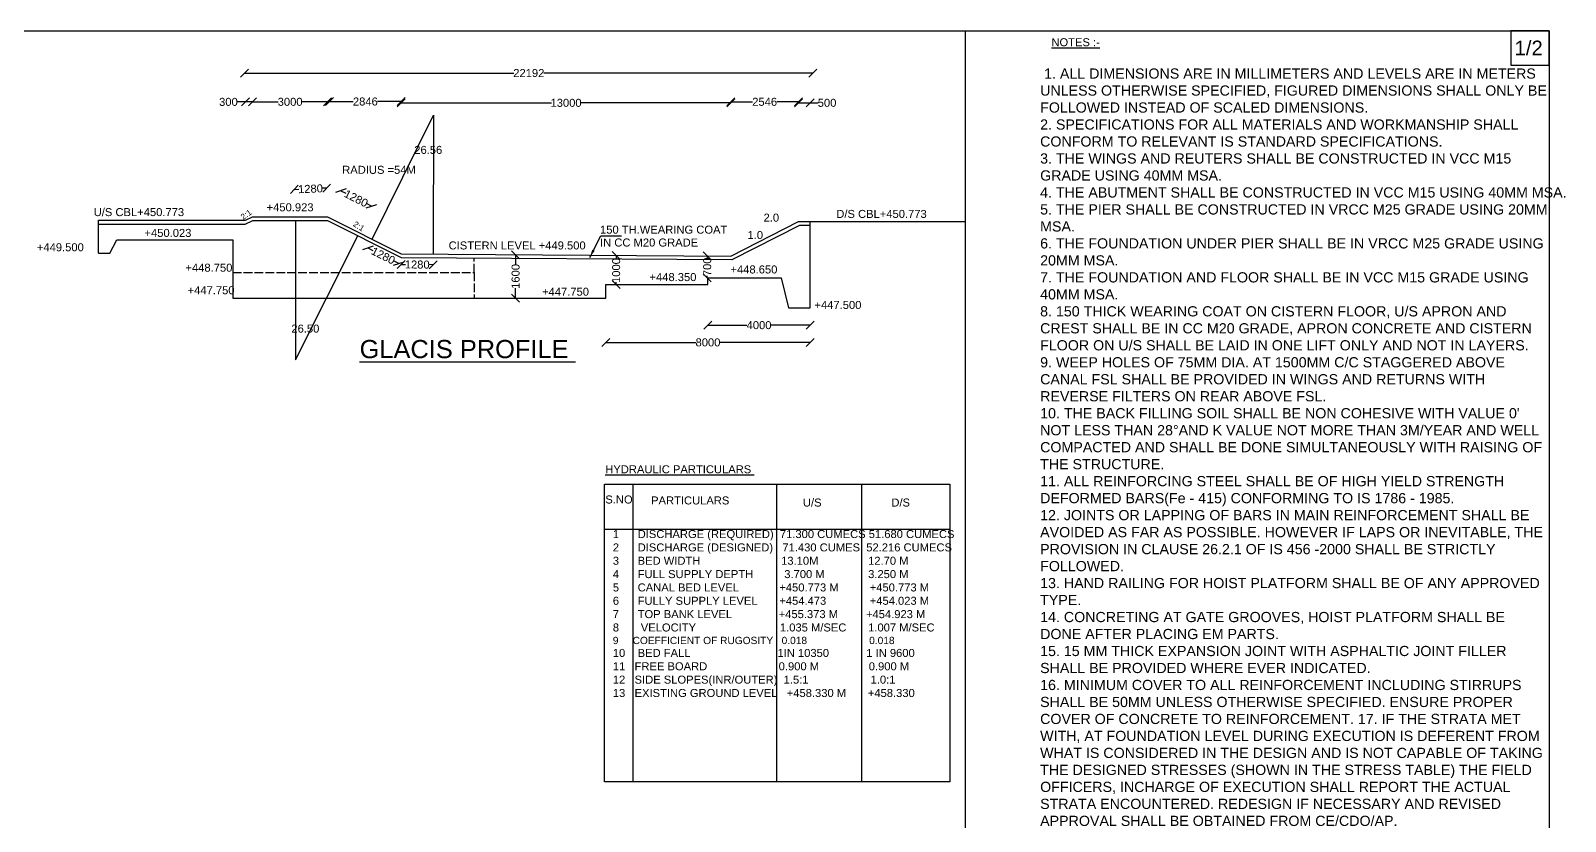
# Model space of a CAD drawing. Header units: millimetres. Extents: x 2279913 to 2283664, y 18293386 to 18295709.
# Drawn here: x 2281555 to 2283664, y 18294623 to 18295709 of the extents above; entities that cross this region are included whole.
import ezdxf

# ---------------------------------------------------------------- set-up
doc = ezdxf.new("R2010")
doc.units = ezdxf.units.MM
doc.header["$MEASUREMENT"] = 0
doc.linetypes.add('ACAD_ISO02W100', pattern=[15, 12, -3])
doc.layers.add('DRAWING', color=2, linetype='Continuous')
doc.layers.add('TEXT', color=2, linetype='Continuous')
doc.styles.get("Standard").update_dxf_attribs({"font": 'arial.ttf', "height": 11})
doc.dimstyles.get("Standard").update_dxf_attribs({"dimtxt": 11, "dimasz": 11, "dimexe": 0.18, "dimexo": 0.0625, "dimgap": 0.09, "dimtad": 0, "dimdec": 0, "dimzin": 0, "dimdsep": 46, "dimtxsty": 'Standard', "dimblk": 'OBLIQUE', "dimcen": 0.09, "dimse1": 1, "dimse2": 1, "dimadec": 0, "dimazin": 0, "dimtfac": 1, "dimtdec": 0, "dimtofl": 0, "dimtmove": 0, "dimatfit": 3, "dimfxl": 1, "dimtolj": 1, "dimtzin": 0, "dimarcsym": 0})

# ---------------------------------------------------------------- blocks, each defined once
blk = doc.blocks.new('_Oblique')
at = {"color": 0, "linetype": 'ByBlock', "lineweight": -2}
blk.add_line((-0.5, -0.5), (0.5, 0.5), dxfattribs=at)
blk = doc.blocks.new('*D69')
at = {"layer": 'Defpoints', "color": 0, "transparency": 16777216}
for p in [(2281859.9, 18295611.1), (2281850.1, 18295448.7), (2281859.9, 18295453.4)]:
    blk.add_point(p, dxfattribs=at)
at = {"layer": 'TEXT', "color": 0, "lineweight": -2, "transparency": 16777216}
for p, q in [((2281850.1, 18295611.1), (2281839.1, 18295611.1)), ((2281859.9, 18295611.1), (2281850.1, 18295611.1))]:
    blk.add_line(p, q, dxfattribs=at)
at = {"layer": 'TEXT', "color": 0, "lineweight": -2, "transparency": 16777216, "xscale": 11, "yscale": 11, "zscale": 11, "rotation": 180}
blk.add_blockref('_Oblique', (2281850.1, 18295611.1), dxfattribs=at)
at = {"layer": 'TEXT', "color": 0, "lineweight": -2, "transparency": 16777216, "xscale": 11, "yscale": 11, "zscale": 11}
blk.add_blockref('_Oblique', (2281859.9, 18295611.1), dxfattribs=at)
at = {"layer": 'TEXT', "color": 0, "transparency": 16777216, "insert": (2281826.8, 18295611.1), "char_height": 11, "attachment_point": 5}
blk.add_mtext('\\A1;300', dxfattribs=at)
blk = doc.blocks.new('*D70')
at = {"layer": 'Defpoints', "color": 0, "transparency": 16777216}
for p in [(2281963.2, 18295611.2), (2281859.9, 18295453.4), (2281963.2, 18295453.4)]:
    blk.add_point(p, dxfattribs=at)
at = {"layer": 'TEXT', "color": 0, "lineweight": -2, "transparency": 16777216}
for p, q in [((2281859.9, 18295611.2), (2281895.1, 18295611.2)), ((2281963.2, 18295611.2), (2281928.1, 18295611.2))]:
    blk.add_line(p, q, dxfattribs=at)
at = {"layer": 'TEXT', "color": 0, "lineweight": -2, "transparency": 16777216, "xscale": 11, "yscale": 11, "zscale": 11, "rotation": 180}
blk.add_blockref('_Oblique', (2281859.9, 18295611.2), dxfattribs=at)
at = {"layer": 'TEXT', "color": 0, "lineweight": -2, "transparency": 16777216, "xscale": 11, "yscale": 11, "zscale": 11}
blk.add_blockref('_Oblique', (2281963.2, 18295611.2), dxfattribs=at)
at = {"layer": 'TEXT', "color": 0, "transparency": 16777216, "insert": (2281911.6, 18295611.2), "char_height": 11, "attachment_point": 5}
blk.add_mtext('\\A1;3000', dxfattribs=at)
blk = doc.blocks.new('*D71')
at = {"layer": 'Defpoints', "color": 0, "transparency": 16777216}
for p in [(2282064.4, 18295611.6), (2281965.6, 18295453.4), (2282064.4, 18295402.3)]:
    blk.add_point(p, dxfattribs=at)
at = {"layer": 'TEXT', "color": 0, "lineweight": -2, "transparency": 16777216}
for p, q in [((2281965.6, 18295611.6), (2281998.4, 18295611.6)), ((2282064.4, 18295611.6), (2282031.6, 18295611.6))]:
    blk.add_line(p, q, dxfattribs=at)
at = {"layer": 'TEXT', "color": 0, "lineweight": -2, "transparency": 16777216, "xscale": 11, "yscale": 11, "zscale": 11, "rotation": 180}
blk.add_blockref('_Oblique', (2281965.6, 18295611.6), dxfattribs=at)
at = {"layer": 'TEXT', "color": 0, "lineweight": -2, "transparency": 16777216, "xscale": 11, "yscale": 11, "zscale": 11}
blk.add_blockref('_Oblique', (2282064.4, 18295611.6), dxfattribs=at)
at = {"layer": 'TEXT', "color": 0, "transparency": 16777216, "insert": (2282015, 18295611.6), "char_height": 11, "attachment_point": 5}
blk.add_mtext('\\A1;2846', dxfattribs=at)
blk = doc.blocks.new('*D72')
at = {"layer": 'Defpoints', "color": 0, "transparency": 16777216}
for p in [(2282517.4, 18295609.8), (2282064.4, 18295402.3), (2282517.4, 18295399.3)]:
    blk.add_point(p, dxfattribs=at)
at = {"layer": 'TEXT', "color": 0, "lineweight": -2, "transparency": 16777216}
for p, q in [((2282064.4, 18295609.8), (2282270.7, 18295609.8)), ((2282517.4, 18295609.8), (2282311.2, 18295609.8))]:
    blk.add_line(p, q, dxfattribs=at)
at = {"layer": 'TEXT', "color": 0, "lineweight": -2, "transparency": 16777216, "xscale": 11, "yscale": 11, "zscale": 11, "rotation": 180}
blk.add_blockref('_Oblique', (2282064.4, 18295609.8), dxfattribs=at)
at = {"layer": 'TEXT', "color": 0, "lineweight": -2, "transparency": 16777216, "xscale": 11, "yscale": 11, "zscale": 11}
blk.add_blockref('_Oblique', (2282517.4, 18295609.8), dxfattribs=at)
at = {"layer": 'TEXT', "color": 0, "transparency": 16777216, "insert": (2282290.9, 18295609.8), "char_height": 11, "attachment_point": 5}
blk.add_mtext('\\A1;13000', dxfattribs=at)
blk = doc.blocks.new('*D73')
at = {"layer": 'Defpoints', "color": 0, "transparency": 16777216}
for p in [(2282610.4, 18295611.2), (2282610.4, 18295446.8), (2282517.4, 18295399.3)]:
    blk.add_point(p, dxfattribs=at)
at = {"layer": 'TEXT', "color": 0, "lineweight": -2, "transparency": 16777216}
for p, q in [((2282517.4, 18295611.2), (2282547.3, 18295611.2)), ((2282610.4, 18295611.2), (2282580.5, 18295611.2))]:
    blk.add_line(p, q, dxfattribs=at)
at = {"layer": 'TEXT', "color": 0, "lineweight": -2, "transparency": 16777216, "xscale": 11, "yscale": 11, "zscale": 11, "rotation": 180}
blk.add_blockref('_Oblique', (2282517.4, 18295611.2), dxfattribs=at)
at = {"layer": 'TEXT', "color": 0, "lineweight": -2, "transparency": 16777216, "xscale": 11, "yscale": 11, "zscale": 11}
blk.add_blockref('_Oblique', (2282610.4, 18295611.2), dxfattribs=at)
at = {"layer": 'TEXT', "color": 0, "transparency": 16777216, "insert": (2282563.9, 18295611.2), "char_height": 11, "attachment_point": 5}
blk.add_mtext('\\A1;2546', dxfattribs=at)
blk = doc.blocks.new('*D74')
at = {"layer": 'Defpoints', "color": 0, "transparency": 16777216}
for p in [(2282626.5, 18295609.8), (2282610.4, 18295446.8), (2282626.5, 18295446.8)]:
    blk.add_point(p, dxfattribs=at)
at = {"layer": 'TEXT', "color": 0, "lineweight": -2, "transparency": 16777216}
for p, q in [((2282610.4, 18295609.8), (2282626.5, 18295609.8)), ((2282626.5, 18295609.8), (2282637.5, 18295609.8))]:
    blk.add_line(p, q, dxfattribs=at)
at = {"layer": 'TEXT', "color": 0, "lineweight": -2, "transparency": 16777216, "xscale": 11, "yscale": 11, "zscale": 11, "rotation": 180}
blk.add_blockref('_Oblique', (2282610.4, 18295609.8), dxfattribs=at)
at = {"layer": 'TEXT', "color": 0, "lineweight": -2, "transparency": 16777216, "xscale": 11, "yscale": 11, "zscale": 11}
blk.add_blockref('_Oblique', (2282626.5, 18295609.8), dxfattribs=at)
at = {"layer": 'TEXT', "color": 0, "transparency": 16777216, "insert": (2282649.7, 18295609.8), "char_height": 11, "attachment_point": 5}
blk.add_mtext('\\A1;500', dxfattribs=at)
blk = doc.blocks.new('*D75')
at = {"layer": 'Defpoints', "color": 0, "transparency": 16777216}
for p in [(2282221.6, 18295401.2), (2282221.6, 18295341.3), (2282221.6, 18295341.3)]:
    blk.add_point(p, dxfattribs=at)
at = {"layer": 'TEXT', "color": 0, "lineweight": -2, "transparency": 16777216}
for p, q in [((2282221.6, 18295401.2), (2282221.6, 18295387.2)), ((2282221.6, 18295341.3), (2282221.6, 18295355.3))]:
    blk.add_line(p, q, dxfattribs=at)
at = {"layer": 'TEXT', "color": 0, "lineweight": -2, "transparency": 16777216, "xscale": 11, "yscale": 11, "zscale": 11}
for p, rotation in [((2282221.6, 18295401.2), 90), ((2282221.6, 18295341.3), 270)]:
    blk.add_blockref('_Oblique', p, dxfattribs=dict(at, rotation=rotation))
at = {"layer": 'TEXT', "color": 0, "transparency": 16777216, "insert": (2282221.6, 18295371.3), "char_height": 11, "attachment_point": 5, "rotation": 90}
blk.add_mtext('\\A1;1600', dxfattribs=at)
blk = doc.blocks.new('*D76')
at = {"layer": 'Defpoints', "color": 0, "transparency": 16777216}
for p in [(2282382.8, 18295400.2), (2282359.8, 18295360.1), (2282382.8, 18295360.1)]:
    blk.add_point(p, dxfattribs=at)
at = {"layer": 'TEXT', "color": 0, "lineweight": -2, "transparency": 16777216}
for p, q in [((2282359.8, 18295400.2), (2282359.8, 18295395.4)), ((2282359.8, 18295360.1), (2282359.8, 18295363.4))]:
    blk.add_line(p, q, dxfattribs=at)
at = {"layer": 'TEXT', "color": 0, "lineweight": -2, "transparency": 16777216, "xscale": 11, "yscale": 11, "zscale": 11}
for p, rotation in [((2282359.8, 18295400.2), 90), ((2282359.8, 18295360.1), 270)]:
    blk.add_blockref('_Oblique', p, dxfattribs=dict(at, rotation=rotation))
at = {"layer": 'TEXT', "color": 0, "transparency": 16777216, "insert": (2282359.8, 18295379.4), "char_height": 11, "attachment_point": 5, "rotation": 90}
blk.add_mtext('\\A1;1000', dxfattribs=at)
blk = doc.blocks.new('*D77')
at = {"layer": 'Defpoints', "color": 0, "transparency": 16777216}
for p in [(2282496.8, 18295399.4), (2282485, 18295369.5), (2282500.8, 18295369.5)]:
    blk.add_point(p, dxfattribs=at)
at = {"layer": 'TEXT', "color": 0, "lineweight": -2, "transparency": 16777216}
for p, q in [((2282485, 18295399.4), (2282485, 18295396.6)), ((2282485, 18295369.5), (2282485, 18295372.3))]:
    blk.add_line(p, q, dxfattribs=at)
at = {"layer": 'TEXT', "color": 0, "lineweight": -2, "transparency": 16777216, "xscale": 11, "yscale": 11, "zscale": 11}
for p, rotation in [((2282485, 18295399.4), 90), ((2282485, 18295369.5), 270)]:
    blk.add_blockref('_Oblique', p, dxfattribs=dict(at, rotation=rotation))
at = {"layer": 'TEXT', "color": 0, "transparency": 16777216, "insert": (2282485, 18295384.5), "char_height": 11, "attachment_point": 5, "rotation": 90}
blk.add_mtext('\\A1;700', dxfattribs=at)
blk = doc.blocks.new('*D78')
at = {"layer": 'Defpoints', "color": 0, "transparency": 16777216}
for p in [(2282486, 18295360.1), (2282626.5, 18295360.1), (2282626.5, 18295304.3)]:
    blk.add_point(p, dxfattribs=at)
at = {"layer": 'TEXT', "color": 0, "lineweight": -2, "transparency": 16777216}
for p, q in [((2282486, 18295304.3), (2282539.5, 18295304.3)), ((2282626.5, 18295304.3), (2282573, 18295304.3))]:
    blk.add_line(p, q, dxfattribs=at)
at = {"layer": 'TEXT', "color": 0, "lineweight": -2, "transparency": 16777216, "xscale": 11, "yscale": 11, "zscale": 11, "rotation": 180}
blk.add_blockref('_Oblique', (2282486, 18295304.3), dxfattribs=at)
at = {"layer": 'TEXT', "color": 0, "lineweight": -2, "transparency": 16777216, "xscale": 11, "yscale": 11, "zscale": 11}
blk.add_blockref('_Oblique', (2282626.5, 18295304.3), dxfattribs=at)
at = {"layer": 'TEXT', "color": 0, "transparency": 16777216, "insert": (2282556.2, 18295304.3), "char_height": 11, "attachment_point": 5}
blk.add_mtext('\\A1;4000', dxfattribs=at)
blk = doc.blocks.new('*D79')
at = {"layer": 'Defpoints', "color": 0, "transparency": 16777216}
for p in [(2282345.4, 18295341.3), (2282626.5, 18295341.3), (2282626.5, 18295280.6)]:
    blk.add_point(p, dxfattribs=at)
at = {"layer": 'TEXT', "color": 0, "lineweight": -2, "transparency": 16777216}
for p, q in [((2282345.4, 18295280.6), (2282469.4, 18295280.6)), ((2282626.5, 18295280.6), (2282502.5, 18295280.6))]:
    blk.add_line(p, q, dxfattribs=at)
at = {"layer": 'TEXT', "color": 0, "lineweight": -2, "transparency": 16777216, "xscale": 11, "yscale": 11, "zscale": 11, "rotation": 180}
blk.add_blockref('_Oblique', (2282345.4, 18295280.6), dxfattribs=at)
at = {"layer": 'TEXT', "color": 0, "lineweight": -2, "transparency": 16777216, "xscale": 11, "yscale": 11, "zscale": 11}
blk.add_blockref('_Oblique', (2282626.5, 18295280.6), dxfattribs=at)
at = {"layer": 'TEXT', "color": 0, "transparency": 16777216, "insert": (2282486, 18295280.6), "char_height": 11, "attachment_point": 5}
blk.add_mtext('\\A1;8000', dxfattribs=at)
blk = doc.blocks.new('*D146')
at = {"layer": 'Defpoints', "color": 0, "transparency": 16777216}
for p in [(2281849.1, 18295651.1), (2282630.2, 18295650.7), (2282630.2, 18295647.6)]:
    blk.add_point(p, dxfattribs=at)
at = {"layer": 'TEXT', "color": 0, "lineweight": -2, "transparency": 16777216}
for p, q in [((2281849.1, 18295650.7), (2282218.9, 18295650.7)), ((2282630.2, 18295650.7), (2282260.5, 18295650.7))]:
    blk.add_line(p, q, dxfattribs=at)
at = {"layer": 'TEXT', "color": 0, "lineweight": -2, "transparency": 16777216, "xscale": 11, "yscale": 11, "zscale": 11, "rotation": 180}
blk.add_blockref('_Oblique', (2281849.1, 18295650.7), dxfattribs=at)
at = {"layer": 'TEXT', "color": 0, "lineweight": -2, "transparency": 16777216, "xscale": 11, "yscale": 11, "zscale": 11}
blk.add_blockref('_Oblique', (2282630.2, 18295650.7), dxfattribs=at)
at = {"layer": 'TEXT', "color": 0, "transparency": 16777216, "insert": (2282239.7, 18295650.7), "char_height": 11, "attachment_point": 5}
blk.add_mtext('\\A1;22192', dxfattribs=at)
blk = doc.blocks.new('*D147')
at = {"layer": 'Defpoints', "color": 0, "transparency": 16777216}
for p in [(2281961.7, 18295492.6), (2281919.1, 18295445.8), (2281963.5, 18295447.5)]:
    blk.add_point(p, dxfattribs=at)
at = {"layer": 'TEXT', "color": 0, "lineweight": -2, "transparency": 16777216}
for p, q in [((2281917.4, 18295490.9), (2281923.6, 18295491.1)), ((2281961.7, 18295492.6), (2281955.5, 18295492.4))]:
    blk.add_line(p, q, dxfattribs=at)
at = {"layer": 'TEXT', "color": 0, "lineweight": -2, "transparency": 16777216, "xscale": 11, "yscale": 11, "zscale": 11}
for p, rotation in [((2281961.7, 18295492.6), 2.225027565356934), ((2281917.4, 18295490.9), 182.2250275653569)]:
    blk.add_blockref('_Oblique', p, dxfattribs=dict(at, rotation=rotation))
at = {"layer": 'TEXT', "color": 0, "transparency": 16777216, "insert": (2281939.6, 18295491.7), "char_height": 11, "attachment_point": 5, "rotation": 2.225}
blk.add_mtext('\\A1;1280', dxfattribs=at)
blk = doc.blocks.new('*D148')
at = {"layer": 'Defpoints', "color": 0, "transparency": 16777216}
for p in [(2282023.3, 18295467.9), (2281963.2, 18295453.4), (2282005.2, 18295432.2)]:
    blk.add_point(p, dxfattribs=at)
at = {"layer": 'TEXT', "color": 0, "lineweight": -2, "transparency": 16777216}
for p, q in [((2281981.3, 18295489.1), (2281988, 18295485.7)), ((2282023.3, 18295467.9), (2282016.5, 18295471.3))]:
    blk.add_line(p, q, dxfattribs=at)
at = {"layer": 'TEXT', "color": 0, "lineweight": -2, "transparency": 16777216, "xscale": 11, "yscale": 11, "zscale": 11}
for p, rotation in [((2281981.3, 18295489.1), 153.207483121944), ((2282023.3, 18295467.9), 333.207483121944)]:
    blk.add_blockref('_Oblique', p, dxfattribs=dict(at, rotation=rotation))
at = {"layer": 'TEXT', "color": 0, "transparency": 16777216, "insert": (2282002.3, 18295478.5), "char_height": 11, "attachment_point": 5, "rotation": 333.2075}
blk.add_mtext('\\A1;1280', dxfattribs=at)
blk = doc.blocks.new('*D149')
at = {"layer": 'Defpoints', "color": 0, "transparency": 16777216}
for p in [(2282022.2, 18295418.1), (2282064.8, 18295396.8), (2282060.9, 18295389.1)]:
    blk.add_point(p, dxfattribs=at)
at = {"layer": 'TEXT', "color": 0, "lineweight": -2, "transparency": 16777216}
for p, q in [((2282018.3, 18295410.4), (2282025.3, 18295406.9)), ((2282060.9, 18295389.1), (2282053.9, 18295392.6))]:
    blk.add_line(p, q, dxfattribs=at)
at = {"layer": 'TEXT', "color": 0, "lineweight": -2, "transparency": 16777216, "xscale": 11, "yscale": 11, "zscale": 11}
for p, rotation in [((2282018.3, 18295410.4), 153.4091493051753), ((2282060.9, 18295389.1), 333.4091493051753)]:
    blk.add_blockref('_Oblique', p, dxfattribs=dict(at, rotation=rotation))
at = {"layer": 'TEXT', "color": 0, "transparency": 16777216, "insert": (2282039.6, 18295399.8), "char_height": 11, "attachment_point": 5, "rotation": 333.4091}
blk.add_mtext('\\A1;1280', dxfattribs=at)
blk = doc.blocks.new('*D150')
at = {"layer": 'Defpoints', "color": 0, "transparency": 16777216}
for p in [(2282064.4, 18295402.3), (2282108.3, 18295402), (2282108.2, 18295387.4)]:
    blk.add_point(p, dxfattribs=at)
at = {"layer": 'TEXT', "color": 0, "lineweight": -2, "transparency": 16777216}
for p, q in [((2282064.3, 18295387.7), (2282070.3, 18295387.7)), ((2282108.2, 18295387.4), (2282102.3, 18295387.5))]:
    blk.add_line(p, q, dxfattribs=at)
at = {"layer": 'TEXT', "color": 0, "lineweight": -2, "transparency": 16777216, "xscale": 11, "yscale": 11, "zscale": 11}
for p, rotation in [((2282064.3, 18295387.7), 179.6210089446331), ((2282108.2, 18295387.4), 359.6210089446331)]:
    blk.add_blockref('_Oblique', p, dxfattribs=dict(at, rotation=rotation))
at = {"layer": 'TEXT', "color": 0, "transparency": 16777216, "insert": (2282086.3, 18295387.6), "char_height": 11, "attachment_point": 5, "rotation": 359.621}
blk.add_mtext('\\A1;1280', dxfattribs=at)

msp = doc.modelspace()

# ---------------------------------------------------------------- linework, layer by layer
at = {"layer": 'DRAWING', "color": 0}
for points in [[(2282024.4, 18295422.5), (2282108.7, 18295593), (2282108.3, 18295402)], [(2281648.1, 18295403.1), (2281648.1, 18295448.7), (2281850.1, 18295448.7), (2281859.9, 18295453.4), (2281963.2, 18295453.4), (2282064.4, 18295402.3), (2282517.4, 18295399.3), (2282610.4, 18295446.8), (2282838.7, 18295446.8)], [(2282626.5, 18295441.4), (2282611.6, 18295441.4), (2282518.9, 18295393.9), (2282064.8, 18295396.8), (2281963.5, 18295447.5), (2281859.8, 18295447.5), (2281849.2, 18295442.5), (2281648.1, 18295442.5)], [(2281648.1, 18295403.1), (2281663.9, 18295403.1), (2281673.2, 18295421.8), (2281832.7, 18295421.8), (2281832.7, 18295341.3), (2282345.4, 18295341.3), (2282345.4, 18295360.1), (2282486, 18295360.1), (2282486, 18295369.5), (2282586.4, 18295369.5), (2282596.6, 18295328.3), (2282626.5, 18295328.3), (2282626.5, 18295446.8)], [(2281919.1, 18295447.5), (2281919.1, 18295256.5), (2282004.5, 18295427)]]:
    msp.add_lwpolyline(points, dxfattribs=at)
at = {"layer": 'DRAWING', "color": 0, "linetype": 'ACAD_ISO02W100'}
for points in [[(2281832.7, 18295376.6), (2282164.6, 18295376.6), (2282164.7, 18295396.2)], [(2282164.6, 18295376.6), (2282164.6, 18295341.3)]]:
    msp.add_lwpolyline(points, dxfattribs=at)
at = {"layer": 'TEXT', "color": 0}
for points in [[(2283642.3, 18293385.8), (2279915.7, 18293385.8), (2279915.7, 18295709), (2283642.3, 18295709)], [(2283642.3, 18295709), (2283589.7, 18295709), (2283589.7, 18295661.4), (2283642.3, 18295661.4)], [(2282343.7, 18295085.8), (2282818.6, 18295085.8), (2282818.6, 18294676.6), (2282343.7, 18294676.6)]]:
    msp.add_lwpolyline(points, close=True, dxfattribs=at)
for points in [[(2282840.1, 18294042.2), (2282840.1, 18295709)], [(2282382.6, 18295085.8), (2282382.6, 18294676.6)], [(2282580.3, 18295085.8), (2282580.3, 18294676.6)], [(2282697, 18295085.8), (2282697, 18294676.6)], [(2282343.7, 18295024.2), (2282818.8, 18295024.2)]]:
    msp.add_lwpolyline(points, dxfattribs=at)

# ---------------------------------------------------------------- texts
for s, height, p in [('%%UNOTES :-', 11, (2282958.1, 18295687.6)), ('1/2', 20, (2283594.7, 18295675.3)), ('26.56', 11, (2282082.3, 18295539.7)), ('RADIUS =54M', 11, (2281983.2, 18295512.3)), ('U/S CBL+450.773', 11, (2281641.6, 18295454.2)), ('+450.923', 11, (2281879.3, 18295460.8)), ('2.0', 11, (2282562.4, 18295446.6)), ('D/S CBL+450.773', 11, (2282662.4, 18295451.7)), ('+450.023', 11, (2281711.4, 18295425.6)), ('150 TH.WEARING COAT ', 11, (2282337.6, 18295430.1)), ('+449.500', 11, (2281563.5, 18295405.9)), ('CISTERN LEVEL +449.500', 11, (2282129.5, 18295408.4)), ('IN CC M20 GRADE ', 11, (2282337.6, 18295412.4)), ('1.0', 11, (2282540.3, 18295422.7)), ('+448.750', 11, (2281767.7, 18295377.8)), ('+448.350', 11, (2282405.6, 18295364.9)), ('+448.650', 11, (2282516.9, 18295375.4)), ('+447.750', 11, (2281770.7, 18295346.8)), ('+447.750', 11, (2282257.9, 18295344.8)), ('+447.500', 11, (2282632.4, 18295326.6)), ('26.50', 11, (2281913.3, 18295294.1)), ('%%UGLACIS PROFILE ', 25, (2282007.1, 18295259)), ('%%UHYDRAULIC PARTICULARS ', 11, (2282344.8, 18295100.8)), ('S.NO', 11, (2282344.9, 18295059.3)), ('PARTICULARS ', 11, (2282407.8, 18295058)), ('U/S ', 11, (2282616.5, 18295055.1)), ('D/S ', 11, (2282738.1, 18295055.1))]:
    msp.add_text(s, height=height, dxfattribs=at).set_placement(p)
for rotation, p in [(35.3664, (2281847.1, 18295448.6)), (327.5919, (2281997.4, 18295441.1))]:
    msp.add_text('2:1', height=8, rotation=rotation, dxfattribs=at).set_placement(p)
at = {"layer": 'TEXT', "color": 0, "attachment_point": 1}
for s, insert, char_height, width in [(" 1. ALL DIMENSIONS ARE IN MILLIMETERS AND LEVELS ARE IN METERS UNLESS OTHERWISE SPECIFIED, FIGURED DIMENSIONS SHALL ONLY BE FOLLOWED INSTEAD OF SCALED DIMENSIONS. \\P2. SPECIFICATIONS FOR ALL MATERIALS AND WORKMANSHIP SHALL CONFORM TO RELEVANT IS STANDARD SPECIFICATIONS. \\P3. THE WINGS AND REUTERS SHALL BE CONSTRUCTED IN VCC M15 GRADE USING 40MM MSA. \\P4. THE ABUTMENT SHALL BE CONSTRUCTED IN VCC M15 USING 40MM MSA. \\P5. THE PIER SHALL BE CONSTRUCTED IN VRCC M25 GRADE USING 20MM MSA. \\P6. THE FOUNDATION UNDER PIER SHALL BE IN VRCC M25 GRADE USING 20MM MSA. \\P7. THE FOUNDATION AND FLOOR SHALL BE IN VCC M15 GRADE USING 40MM MSA. \\P8. 150 THICK WEARING COAT ON CISTERN FLOOR, U/S APRON AND CREST SHALL BE IN CC M20 GRADE, APRON CONCRETE AND CISTERN FLOOR ON U/S SHALL BE LAID IN ONE LIFT ONLY AND NOT IN LAYERS. \\P9. WEEP HOLES OF 75MM DIA. AT 1500MM C/C STAGGERED ABOVE CANAL FSL SHALL BE PROVIDED IN WINGS AND RETURNS WITH REVERSE FILTERS ON REAR ABOVE FSL. \\P10. THE BACK FILLING SOIL SHALL BE NON COHESIVE WITH VALUE 0' NOT LESS THAN 28°AND K VALUE NOT MORE THAN 3M/YEAR AND WELL COMPACTED AND SHALL BE DONE SIMULTANEOUSLY WITH RAISING OF THE STRUCTURE. \\P11. ALL REINFORCING STEEL SHALL BE OF HIGH YIELD STRENGTH DEFORMED BARS(Fe - 415) CONFORMING TO IS 1786 - 1985. \\P12. JOINTS OR LAPPING OF BARS IN MAIN REINFORCEMENT SHALL BE AVOIDED AS FAR AS POSSIBLE. HOWEVER IF LAPS OR INEVITABLE, THE PROVISION IN CLAUSE 26.2.1 OF IS 456 -2000 SHALL BE STRICTLY FOLLOWED. \\P13. HAND RAILING FOR HOIST PLATFORM SHALL BE OF ANY APPROVED TYPE. \\P14. CONCRETING AT GATE GROOVES, HOIST PLATFORM SHALL BE DONE AFTER PLACING EM PARTS. \\P15. 15 MM THICK EXPANSION JOINT WITH ASPHALTIC JOINT FILLER SHALL BE PROVIDED WHERE EVER INDICATED. \\P16. MINIMUM COVER TO ALL REINFORCEMENT INCLUDING STIRRUPS SHALL BE 50MM UNLESS OTHERWISE SPECIFIED. ENSURE PROPER COVER OF CONCRETE TO REINFORCEMENT. 17. IF THE STRATA MET WITH, AT FOUNDATION LEVEL DURING EXECUTION IS DEFERENT FROM WHAT IS CONSIDERED IN THE DESIGN AND IS NOT CAPABLE OF TAKING THE DESIGNED STRESSES (SHOWN IN THE STRESS TABLE) THE FIELD OFFICERS, INCHARGE OF EXECUTION SHALL REPORT THE ACTUAL STRATA ENCOUNTERED. REDESIGN IF NECESSARY AND REVISED APPROVAL SHALL BE OBTAINED FROM CE/CDO/AP. \\P18. DURING EXECUTION IF THE SAFE BEARING CAPACITY OF THE SOILS ACTUALLY MET WITH ARE FOUND TO BE LESS THAN THAT OF THE STRESSES INDICATED IN STRESS TABLE. THE DRAWINGS NEEDS SUITABLE REVISIONS AND REVISED APPROVAL SHALL BE OBTAINED FROM CE/CDO/AP. \\P19. CONCRETING AT GATE GROOVES, HOIST PLATFORM SHALL BE DONE AFTER PLACING EM PARTS; THE DETAILS OF HOIST PLATFORM GATES, GATE GROOVES & EMBEDDED METAL PARTS WILL BE AS PER MECHANICAL DRAWING TO BE ISSUED SEPARATELY BY THE MECHANICAL WING OF CE/CDO/AP. \\P20. LADDER OR STEPS SHALL BE PROVIDED ON EITHER SIDES OF HOIST PLATFORM TO TBL.\\P 21. GATES SHALL BE OPERATED SIMULTANEOUSLY. 22. 100 THICK LINING IN CC M 15 SHALL BE PROVIDED FOR BED AND SIDES OF CANAL FOR A LENGTH OF 30 M ON EITHER SIDE OF THE STRUCTURE OR AS PER AGREEMENT CONDITIONS WHICH EVER IS HIGHER. \\P{\\H1.9231x;\\LSPECIAL NOTES: } \\P1. SBC OF SOIL SHALL BE CONFORMED BY CONDUCTING THE PLATE LOAD TEST BEFORE EXECUTION BY FIELD AUTHORITIES. \\P2. FIELD AUTHORITIES SHALL ENSURE THAT ONLY DESIGNED DISCHARGE SHALL PASS THROUGH THE REGULATOR BY CONTROLLING THE GATE OPERATION. ", (2282942.6, 18295657.1), 14, 696.655), ('1      DISCHARGE (REQUIRED)  71.300 CUMECS 51.680 CUMECS 2      DISCHARGE (DESIGNED)   71.430 CUMES  52.216 CUMECS {\\H1.8659x; }3      BED WIDTH                          13.10M                12.70 M {\\H1.5637x; }\\P4      FULL SUPPLY DEPTH          3.700 M              3.250 M {\\H1.6661x; }\\P5      CANAL BED LEVEL             +450.773 M          +450.773 M {\\H1.6433x; }\\P6      FULLY SUPPLY LEVEL       +454.473              +454.023 M {\\H1.6509x; }\\P7      TOP BANK LEVEL               +455.373 M         +454.923 M {\\H1.649x; }\\P8       VELOCITY                           1.035 M/SEC       1.007 M/SEC {\\H1.6502x; }\\P{\\H0.90909x;9     COEFFICIENT OF RUGOSITY   0.018                      0.018 \\H1.7131x; \\H0.58375x;\\P}10    BED FALL                            1IN 10350            1 IN 9600 {\\H1.5294x; }\\P11   FREE BOARD                       0.900 M                0.900 M {\\H1.6782x; }\\P12   SIDE SLOPES(INR/OUTER)  1.5:1                    1.0:1    {\\H1.6405x; }\\P13   EXISTING GROUND LEVEL   +458.330 M       +458.330{\\H1.6531x; }', (2282355.2, 18295022.8), 11, 477.304)]:
    msp.add_mtext(s, dxfattribs=dict(at, insert=insert, char_height=char_height, width=width))

# ---------------------------------------------------------------- dimensions: what is measured, and where the dimension line sits
at = {"layer": 'TEXT', "color": 0}
for base, p1, p2, text, picture, middle in [((2282630.2, 18295650.7), (2281849.1, 18295651.1), (2282630.2, 18295647.6), '22192', '*D146', (2282239.7, 18295650.7)), ((2281963.2, 18295611.2), (2281859.9, 18295453.4), (2281963.2, 18295453.4), '3000', '*D70', (2281911.6, 18295611.2)), ((2282064.4, 18295611.6), (2281965.6, 18295453.4), (2282064.4, 18295402.3), '2846', '*D71', (2282015, 18295611.6)), ((2282517.4, 18295609.8), (2282064.4, 18295402.3), (2282517.4, 18295399.3), '13000', '*D72', (2282290.9, 18295609.8)), ((2282610.4, 18295611.2), (2282517.4, 18295399.3), (2282610.4, 18295446.8), '2546', '*D73', (2282563.9, 18295611.2)), ((2282626.5, 18295609.8), (2282610.4, 18295446.8), (2282626.5, 18295446.8), '500', '*D74', (2282649.7, 18295609.8)), ((2282626.5, 18295304.3), (2282486, 18295360.1), (2282626.5, 18295360.1), '4000', '*D78', (2282556.2, 18295304.3)), ((2282626.5, 18295280.6), (2282345.4, 18295341.3), (2282626.5, 18295341.3), '8000', '*D79', (2282486, 18295280.6))]:
    dim = msp.add_linear_dim(base=base, p1=p1, p2=p2, text=text, dimstyle='Standard', dxfattribs=at)
    dim.commit()
    dim.dimension.update_dxf_attribs({"geometry": picture, "text_midpoint": middle})
dim = msp.add_linear_dim(base=(2281859.9, 18295611.1), p1=(2281850.1, 18295448.7), p2=(2281859.9, 18295453.4), text='300', dimstyle='Standard', dxfattribs=at)
dim.commit()
dim.dimension.update_dxf_attribs({"geometry": '*D69', "text_midpoint": (2281826.8, 18295611.1), "dimtype": 160})
for p1, p2, distance, picture, middle in [((2281919.1, 18295445.8), (2281963.5, 18295447.5), 45.1, '*D147', (2281939.6, 18295491.7)), ((2281963.2, 18295453.4), (2282005.2, 18295432.2), 40, '*D148', (2282002.3, 18295478.5))]:
    dim = msp.add_aligned_dim(p1=p1, p2=p2, distance=distance, text='1280', dimstyle='Standard', dxfattribs=at)
    dim.commit()
    dim.dimension.update_dxf_attribs({"geometry": picture, "text_midpoint": middle})
at = {"layer": 'TEXT'}
for p1, p2, distance, picture, middle in [((2282022.2, 18295418.1), (2282064.8, 18295396.8), -8.6, '*D149', (2282039.6, 18295399.8)), ((2282064.4, 18295402.3), (2282108.3, 18295402), -14.5, '*D150', (2282086.3, 18295387.6))]:
    dim = msp.add_aligned_dim(p1=p1, p2=p2, distance=distance, text='1280', dimstyle='Standard', dxfattribs=at)
    dim.commit()
    dim.dimension.update_dxf_attribs({"geometry": picture, "text_midpoint": middle})
at = {"layer": 'TEXT', "color": 0}
for base, p1, p2, text, picture, middle in [((2282221.6, 18295341.3), (2282221.6, 18295401.2), (2282221.6, 18295341.3), '1600', '*D75', (2282221.6, 18295371.3)), ((2282485, 18295369.5), (2282496.8, 18295399.4), (2282500.8, 18295369.5), '700', '*D77', (2282485, 18295384.5))]:
    dim = msp.add_linear_dim(base=base, p1=p1, p2=p2, angle=90, text=text, dimstyle='Standard', dxfattribs=at)
    dim.commit()
    dim.dimension.update_dxf_attribs({"geometry": picture, "text_midpoint": middle})
dim = msp.add_linear_dim(base=(2282359.8, 18295360.1), p1=(2282382.8, 18295400.2), p2=(2282382.8, 18295360.1), angle=90, text='1000', dimstyle='Standard', dxfattribs=at)
dim.commit()
dim.dimension.update_dxf_attribs({"geometry": '*D76', "text_midpoint": (2282359.8, 18295379.4), "dimtype": 160})

# ---------------------------------------------------------------- leaders
msp.add_leader([(2282323.6, 18295397.4), (2282338.5, 18295426.9), (2282367.2, 18295426.9)], dimstyle='Standard', override={"dimgap": 0.09, "dimtad": 0}, dxfattribs=at)

doc.saveas('drawing.dxf')
